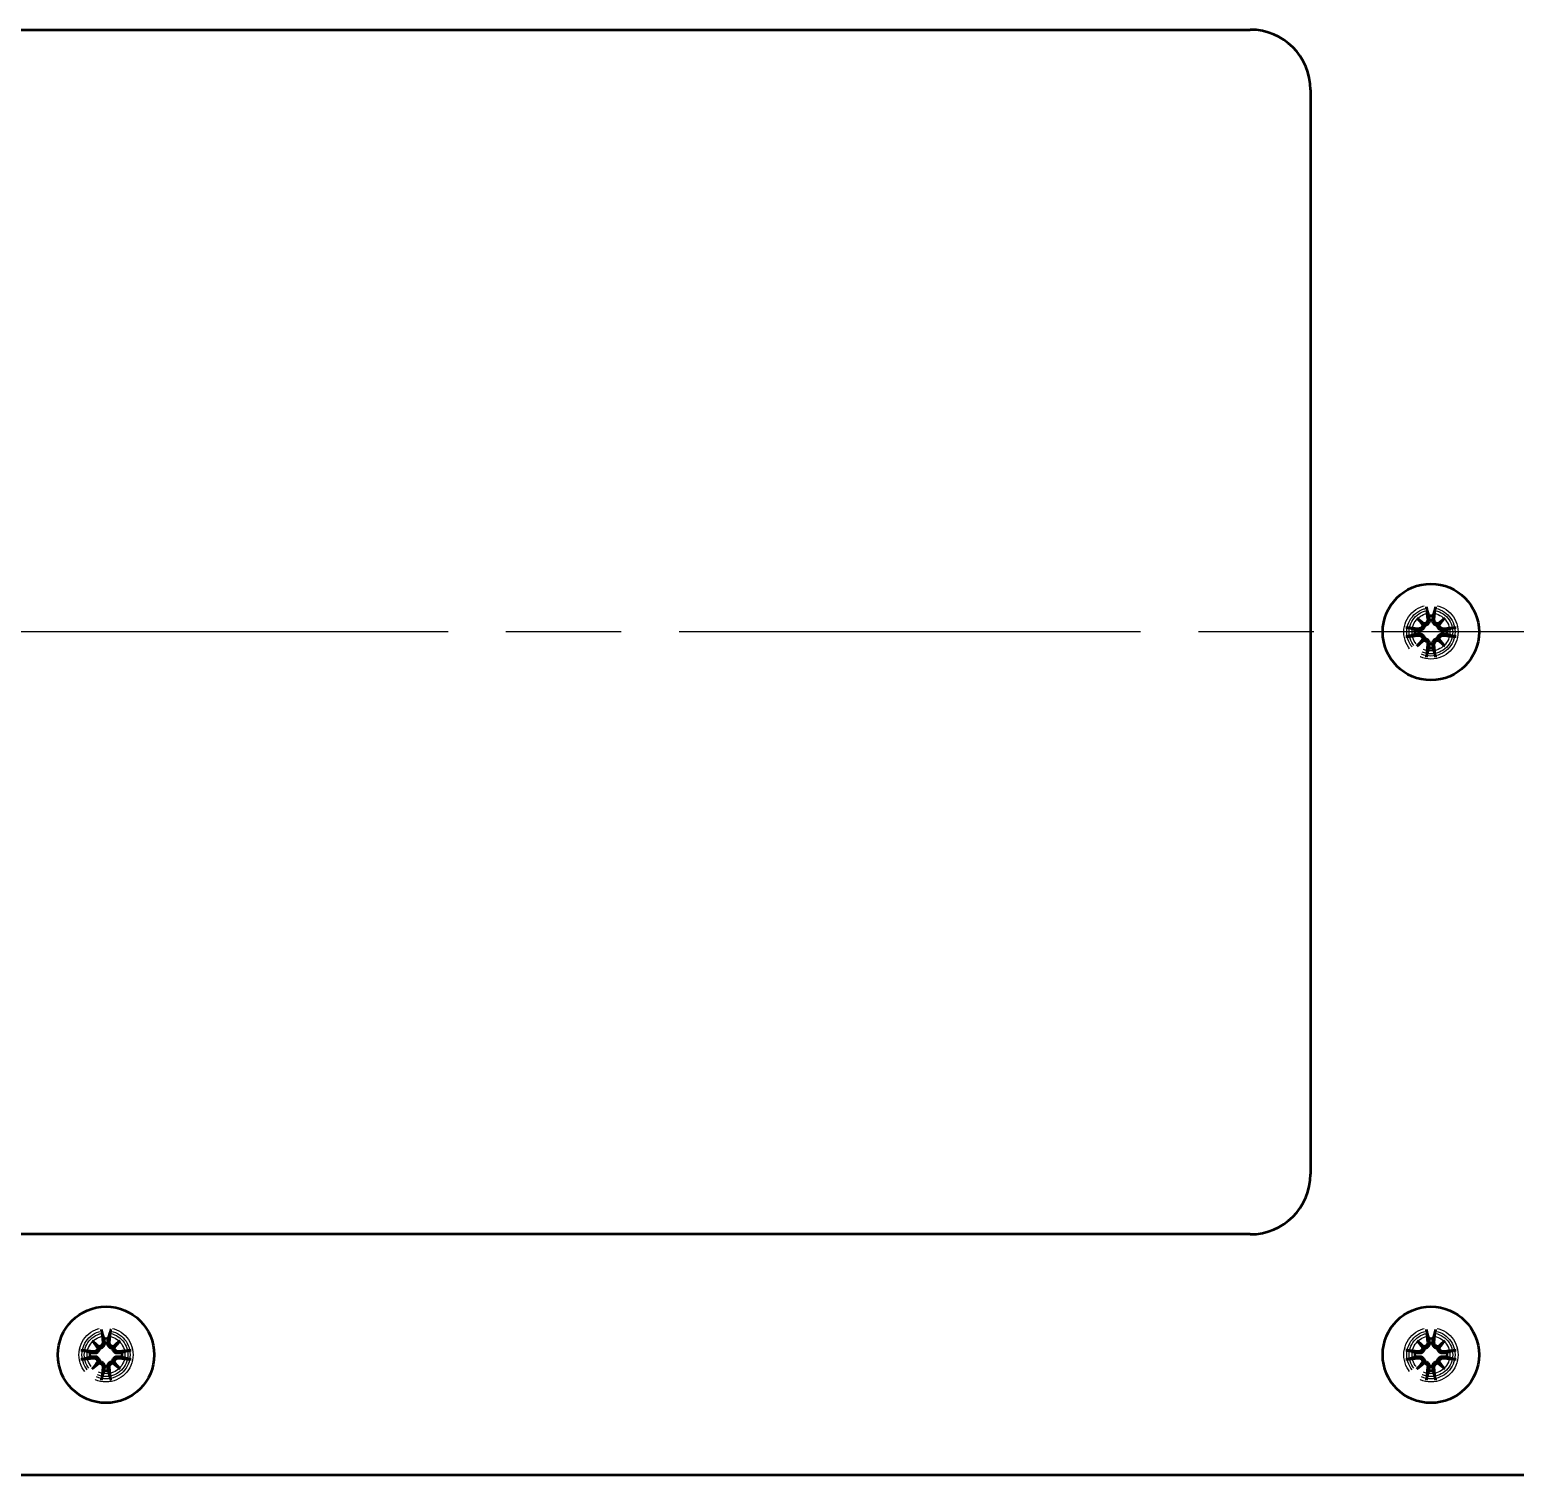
# Model space of a CAD drawing. Header units: millimetres. Extents: x 0 to 4200, y 0 to 2970.
# Drawn here: x 1479.9 to 1603.3, y 2135.2 to 2255.2 of the extents above; entities that cross this region are included whole.
import ezdxf

# ---------------------------------------------------------------- set-up
doc = ezdxf.new("R2010")
doc.units = ezdxf.units.MM
doc.header["$LTSCALE"] = 10
doc.linetypes.add('CHAIN', pattern=[0.7087, 0.4724, -0.0591, 0.1181, -0.0591])
doc.linetypes.add('DASHED', pattern=[0.2067, 0.1654, -0.0413])
doc.layers.add('Centerline (ANSI)', color=7, linetype='Continuous', lineweight=25)
doc.layers.add('Co ban', color=7, linetype='Continuous', lineweight=50)
doc.layers.add('Manh', color=7, linetype='DASHED', lineweight=25, true_color=0x008000)

msp = doc.modelspace()

# ---------------------------------------------------------------- linework, layer by layer
at = {"layer": 'Centerline (ANSI)', "linetype": 'CHAIN', "ltscale": 8.113447}
msp.add_line((2549.67, 2205.2), (583.52, 2205.2), dxfattribs=at)
at = {"layer": 'Co ban'}
for p, q in [((1391.27, 2255.2), (1581.27, 2255.2)), ((1586.27, 2250.2), (1586.27, 2160.2)), ((1595.11, 2206.36), (1595.6, 2205.87)), ((1595.6, 2205.87), (1595.74, 2205.73)), ((1596.95, 2205.87), (1596.81, 2205.73)), ((1597.43, 2206.36), (1596.95, 2205.87)), ((1595.11, 2204.04), (1595.6, 2204.52)), ((1595.6, 2204.52), (1595.74, 2204.66)), ((1596.95, 2204.52), (1596.81, 2204.66)), ((1597.43, 2204.04), (1596.95, 2204.52)), ((1581.27, 2155.2), (1391.27, 2155.2)), ((1485.11, 2146.36), (1485.6, 2145.87)), ((1487.43, 2146.36), (1486.95, 2145.87)), ((1595.11, 2146.36), (1595.6, 2145.87)), ((1597.43, 2146.36), (1596.95, 2145.87)), ((1485.6, 2145.87), (1485.74, 2145.73)), ((1486.95, 2145.87), (1486.81, 2145.73)), ((1595.6, 2145.87), (1595.74, 2145.73)), ((1596.95, 2145.87), (1596.81, 2145.73)), ((1485.11, 2144.04), (1485.6, 2144.52)), ((1485.6, 2144.52), (1485.74, 2144.66)), ((1486.95, 2144.52), (1486.81, 2144.66)), ((1487.43, 2144.04), (1486.95, 2144.52)), ((1595.11, 2144.04), (1595.6, 2144.52)), ((1595.6, 2144.52), (1595.74, 2144.66)), ((1596.95, 2144.52), (1596.81, 2144.66)), ((1597.43, 2144.04), (1596.95, 2144.52)), ((1821.27, 2135.2), (711.27, 2135.2))]:
    msp.add_line(p, q, dxfattribs=at)
for centre in [(1596.27, 2205.2), (1486.27, 2145.2), (1596.27, 2145.2)]:
    msp.add_circle(centre, 4, dxfattribs=at)
for centre, radius, start, end in [((1581.27, 2250.2), 5, 0, 90), ((1596.27, 2205.2), 1.34, 172.3918, 187.6082), ((1596.27, 2205.2), 1.34, 82.3918, 97.6082), ((1596.27, 2205.2), 1.34, 352.3918, 7.6082), ((1596.27, 2205.2), 1.34, 262.3918, 277.6082), ((1581.27, 2160.2), 5, 270, 0), ((1486.27, 2145.2), 1.34, 82.3918, 97.6082), ((1596.27, 2145.2), 1.34, 82.3918, 97.6082), ((1486.27, 2145.2), 1.34, 172.3918, 187.6082), ((1486.27, 2145.2), 1.34, 352.3918, 7.6082), ((1596.27, 2145.2), 1.34, 172.3918, 187.6082), ((1596.27, 2145.2), 1.34, 352.3918, 7.6082), ((1486.27, 2145.2), 1.34, 262.3918, 277.6082), ((1596.27, 2145.2), 1.34, 262.3918, 277.6082)]:
    msp.add_arc(centre, radius, start, end, dxfattribs=at)
for centre, major_axis, ratio, start_param, end_param in [((1596.68, 2205.25), (0.78, -6.44), 0.087156, 4.378084, 4.547777), ((1595.87, 2205.25), (0.78, 6.44), 0.087156, 4.877001, 5.046694), ((1596.23, 2204.79), (-6.44, 0.78), 0.087156, 4.877001, 5.046694), ((1597, 2205.82), (-4.2, 4.86), 0.173648, 1.313224, 1.430376), ((1595.65, 2204.47), (4.86, -4.2), 0.173648, 1.711217, 1.828368), ((1595.37, 2205.86), (-0.188, -0.163), 0.868224, 2.023807, 2.409971), ((1595.61, 2206.1), (-0.163, -0.188), 0.868224, 0.731621, 1.117785), ((1596.9, 2204.47), (4.86, 4.2), 0.173648, 1.313224, 1.430376), ((1596.94, 2206.1), (-0.163, 0.188), 0.868224, 2.023807, 2.409971), ((1597.18, 2205.86), (-0.188, 0.163), 0.868224, 0.731621, 1.117785), ((1595.55, 2205.82), (-4.2, -4.86), 0.173648, 1.711217, 1.828368), ((1596.32, 2204.79), (-6.44, -0.78), 0.087156, 4.378084, 4.547777), ((1596.23, 2205.6), (6.44, 0.78), 0.087156, 4.378084, 4.547777), ((1597, 2204.57), (4.2, 4.86), 0.173648, 1.711217, 1.828368), ((1595.65, 2205.92), (-4.86, -4.2), 0.173648, 1.313224, 1.430376), ((1595.37, 2204.54), (0.188, -0.163), 0.868224, 0.731621, 1.117785), ((1595.61, 2204.29), (0.163, -0.188), 0.868224, 2.023807, 2.409971), ((1596.68, 2205.15), (-0.78, -6.44), 0.087156, 4.877001, 5.046694), ((1595.87, 2205.15), (-0.78, 6.44), 0.087156, 4.378084, 4.547777), ((1596.94, 2204.29), (0.163, 0.188), 0.868224, 0.731621, 1.117785), ((1596.9, 2205.92), (-4.86, 4.2), 0.173648, 1.711217, 1.828368), ((1597.18, 2204.54), (0.188, 0.163), 0.868224, 2.023807, 2.409971), ((1595.55, 2204.57), (4.2, -4.86), 0.173648, 1.313224, 1.430376), ((1596.32, 2205.6), (6.44, -0.78), 0.087156, 4.877001, 5.046694), ((1487, 2145.82), (-4.2, 4.86), 0.173648, 1.313224, 1.430376), ((1485.65, 2144.47), (4.86, -4.2), 0.173648, 1.711217, 1.828368), ((1486.68, 2145.25), (0.78, -6.44), 0.087156, 4.378084, 4.547777), ((1485.87, 2145.25), (0.78, 6.44), 0.087156, 4.877001, 5.046694), ((1486.9, 2144.47), (4.86, 4.2), 0.173648, 1.313224, 1.430376), ((1485.55, 2145.82), (-4.2, -4.86), 0.173648, 1.711217, 1.828368), ((1597, 2145.82), (-4.2, 4.86), 0.173648, 1.313224, 1.430376), ((1595.65, 2144.47), (4.86, -4.2), 0.173648, 1.711217, 1.828368), ((1596.68, 2145.25), (0.78, -6.44), 0.087156, 4.378084, 4.547777), ((1595.87, 2145.25), (0.78, 6.44), 0.087156, 4.877001, 5.046694), ((1596.9, 2144.47), (4.86, 4.2), 0.173648, 1.313224, 1.430376), ((1595.55, 2145.82), (-4.2, -4.86), 0.173648, 1.711217, 1.828368), ((1486.23, 2144.79), (-6.44, 0.78), 0.087156, 4.877001, 5.046694), ((1486.23, 2145.6), (6.44, 0.78), 0.087156, 4.378084, 4.547777), ((1485.37, 2145.86), (-0.188, -0.163), 0.868224, 2.023807, 2.409971), ((1485.61, 2146.1), (-0.163, -0.188), 0.868224, 0.731621, 1.117785), ((1486.94, 2146.1), (-0.163, 0.188), 0.868224, 2.023807, 2.409971), ((1487.18, 2145.86), (-0.188, 0.163), 0.868224, 0.731621, 1.117785), ((1486.32, 2144.79), (-6.44, -0.78), 0.087156, 4.378084, 4.547777), ((1486.32, 2145.6), (6.44, -0.78), 0.087156, 4.877001, 5.046694), ((1596.23, 2144.79), (-6.44, 0.78), 0.087156, 4.877001, 5.046694), ((1596.23, 2145.6), (6.44, 0.78), 0.087156, 4.378084, 4.547777), ((1595.37, 2145.86), (-0.188, -0.163), 0.868224, 2.023807, 2.409971), ((1595.61, 2146.1), (-0.163, -0.188), 0.868224, 0.731621, 1.117785), ((1596.94, 2146.1), (-0.163, 0.188), 0.868224, 2.023807, 2.409971), ((1597.18, 2145.86), (-0.188, 0.163), 0.868224, 0.731621, 1.117785), ((1596.32, 2144.79), (-6.44, -0.78), 0.087156, 4.378084, 4.547777), ((1596.32, 2145.6), (6.44, -0.78), 0.087156, 4.877001, 5.046694), ((1487, 2144.57), (4.2, 4.86), 0.173648, 1.711217, 1.828368), ((1485.65, 2145.92), (-4.86, -4.2), 0.173648, 1.313224, 1.430376), ((1485.37, 2144.54), (0.188, -0.163), 0.868224, 0.731621, 1.117785), ((1485.61, 2144.29), (0.163, -0.188), 0.868224, 2.023807, 2.409971), ((1486.68, 2145.15), (-0.78, -6.44), 0.087156, 4.877001, 5.046694), ((1485.87, 2145.15), (-0.78, 6.44), 0.087156, 4.378084, 4.547777), ((1486.94, 2144.29), (0.163, 0.188), 0.868224, 0.731621, 1.117785), ((1486.9, 2145.92), (-4.86, 4.2), 0.173648, 1.711217, 1.828368), ((1487.18, 2144.54), (0.188, 0.163), 0.868224, 2.023807, 2.409971), ((1485.55, 2144.57), (4.2, -4.86), 0.173648, 1.313224, 1.430376), ((1597, 2144.57), (4.2, 4.86), 0.173648, 1.711217, 1.828368), ((1595.65, 2145.92), (-4.86, -4.2), 0.173648, 1.313224, 1.430376), ((1595.37, 2144.54), (0.188, -0.163), 0.868224, 0.731621, 1.117785), ((1595.61, 2144.29), (0.163, -0.188), 0.868224, 2.023807, 2.409971), ((1596.68, 2145.15), (-0.78, -6.44), 0.087156, 4.877001, 5.046694), ((1595.87, 2145.15), (-0.78, 6.44), 0.087156, 4.378084, 4.547777), ((1596.94, 2144.29), (0.163, 0.188), 0.868224, 0.731621, 1.117785), ((1596.9, 2145.92), (-4.86, 4.2), 0.173648, 1.711217, 1.828368), ((1597.18, 2144.54), (0.188, 0.163), 0.868224, 2.023807, 2.409971), ((1595.55, 2144.57), (4.2, -4.86), 0.173648, 1.313224, 1.430376)]:
    msp.add_ellipse(centre, major_axis=major_axis, ratio=ratio, start_param=start_param, end_param=end_param, dxfattribs=at)
for points, knots in [([(1595.92, 2207.09), (1595.92, 2207.1), (1595.92, 2207.11), (1595.91, 2207.14), (1595.91, 2207.16), (1595.9, 2207.2), (1595.9, 2207.22), (1595.9, 2207.26), (1595.89, 2207.28), (1595.89, 2207.29)], [0.05658644, 0.05658644, 0.05658644, 0.05658644, 0.06161587, 0.06161587, 0.06775669, 0.06775669, 0.07390904, 0.07390904, 0.07912293, 0.07912293, 0.07912293, 0.07912293]), ([(1596.66, 2207.29), (1596.65, 2207.28), (1596.65, 2207.26), (1596.65, 2207.22), (1596.64, 2207.2), (1596.64, 2207.16), (1596.63, 2207.14), (1596.63, 2207.11), (1596.63, 2207.1), (1596.62, 2207.09)], [0.01947687, 0.01947687, 0.01947687, 0.01947687, 0.02469076, 0.02469076, 0.03084311, 0.03084311, 0.03698394, 0.03698394, 0.04201336, 0.04201336, 0.04201336, 0.04201336]), ([(1594.18, 2205.58), (1594.19, 2205.58), (1594.21, 2205.58), (1594.25, 2205.57), (1594.27, 2205.57), (1594.31, 2205.56), (1594.33, 2205.56), (1594.36, 2205.55), (1594.37, 2205.55), (1594.38, 2205.55)], [0.01947687, 0.01947687, 0.01947687, 0.01947687, 0.02469076, 0.02469076, 0.03084311, 0.03084311, 0.03698394, 0.03698394, 0.04201336, 0.04201336, 0.04201336, 0.04201336]), ([(1595.74, 2205.73), (1595.74, 2205.71), (1595.73, 2205.68), (1595.72, 2205.62), (1595.7, 2205.58), (1595.66, 2205.51), (1595.63, 2205.47), (1595.57, 2205.41), (1595.53, 2205.39), (1595.46, 2205.35), (1595.42, 2205.34), (1595.33, 2205.32), (1595.28, 2205.32), (1595.24, 2205.33), (1595.23, 2205.33), (1595.23, 2205.33), (1595.22, 2205.33)], [-0.07279593, -0.07279593, -0.07279593, -0.07279593, -0.06545108, -0.06545108, -0.05320296, -0.05320296, -0.04095485, -0.04095485, -0.02870674, -0.02870674, -0.01435337, -0.01435337, 0, 0, 0, 0.00217911, 0.00217911, 0.00217911, 0.00217911]), ([(1595.58, 2205.78), (1595.58, 2205.78), (1595.58, 2205.78), (1595.58, 2205.74), (1595.57, 2205.7), (1595.54, 2205.62), (1595.51, 2205.59), (1595.46, 2205.54), (1595.43, 2205.51), (1595.35, 2205.48), (1595.31, 2205.47), (1595.26, 2205.47), (1595.25, 2205.47), (1595.24, 2205.47)], [0.02262944, 0.02262944, 0.02262944, 0.02262944, 0.02319765, 0.02319765, 0.0345489, 0.0345489, 0.04590016, 0.04590016, 0.05733835, 0.05733835, 0.06877655, 0.06877655, 0.07249221, 0.07249221, 0.07249221, 0.07249221]), ([(1596, 2206.23), (1596, 2206.2), (1596, 2206.16), (1595.97, 2206.08), (1595.95, 2206.04), (1595.91, 2205.98), (1595.88, 2205.95), (1595.81, 2205.91), (1595.77, 2205.9), (1595.72, 2205.9), (1595.7, 2205.89), (1595.69, 2205.89)], [0, 0, 0, 0, 0.01151442, 0.01151442, 0.02302884, 0.02302884, 0.0344178, 0.0344178, 0.04580676, 0.04580676, 0.0498478, 0.0498478, 0.0498478, 0.0498478]), ([(1596.14, 2206.25), (1596.14, 2206.25), (1596.14, 2206.24), (1596.15, 2206.19), (1596.15, 2206.14), (1596.13, 2206.05), (1596.12, 2206.01), (1596.08, 2205.94), (1596.06, 2205.9), (1596, 2205.84), (1595.96, 2205.81), (1595.89, 2205.77), (1595.85, 2205.75), (1595.79, 2205.74), (1595.76, 2205.73), (1595.74, 2205.73)], [0.18013192, 0.18013192, 0.18013192, 0.18013192, 0.18231103, 0.18231103, 0.1966644, 0.1966644, 0.21101777, 0.21101777, 0.22326588, 0.22326588, 0.23551399, 0.23551399, 0.24776211, 0.24776211, 0.25510696, 0.25510696, 0.25510696, 0.25510696]), ([(1596.81, 2205.73), (1596.79, 2205.73), (1596.76, 2205.74), (1596.69, 2205.75), (1596.65, 2205.77), (1596.58, 2205.81), (1596.55, 2205.84), (1596.49, 2205.9), (1596.47, 2205.94), (1596.43, 2206.01), (1596.41, 2206.05), (1596.4, 2206.14), (1596.4, 2206.19), (1596.4, 2206.23), (1596.4, 2206.24), (1596.4, 2206.25), (1596.41, 2206.25)], [-0.07279593, -0.07279593, -0.07279593, -0.07279593, -0.06545108, -0.06545108, -0.05320296, -0.05320296, -0.04095485, -0.04095485, -0.02870674, -0.02870674, -0.01435337, -0.01435337, 0, 0, 0, 0.00217911, 0.00217911, 0.00217911, 0.00217911]), ([(1596.86, 2205.89), (1596.86, 2205.89), (1596.86, 2205.89), (1596.82, 2205.9), (1596.78, 2205.9), (1596.7, 2205.93), (1596.67, 2205.96), (1596.61, 2206.01), (1596.59, 2206.04), (1596.56, 2206.12), (1596.55, 2206.16), (1596.55, 2206.21), (1596.55, 2206.22), (1596.55, 2206.23)], [0.02262869, 0.02262869, 0.02262869, 0.02262869, 0.02311382, 0.02311382, 0.03450698, 0.03450698, 0.04590014, 0.04590014, 0.05733833, 0.05733833, 0.06877652, 0.06877652, 0.07249219, 0.07249219, 0.07249219, 0.07249219]), ([(1597.33, 2205.33), (1597.32, 2205.33), (1597.32, 2205.33), (1597.27, 2205.32), (1597.22, 2205.32), (1597.13, 2205.34), (1597.09, 2205.35), (1597.01, 2205.39), (1596.98, 2205.41), (1596.92, 2205.47), (1596.89, 2205.51), (1596.85, 2205.58), (1596.83, 2205.62), (1596.82, 2205.68), (1596.81, 2205.71), (1596.81, 2205.73)], [0.18013192, 0.18013192, 0.18013192, 0.18013192, 0.18231103, 0.18231103, 0.1966644, 0.1966644, 0.21101777, 0.21101777, 0.22326588, 0.22326588, 0.23551399, 0.23551399, 0.24776211, 0.24776211, 0.25510696, 0.25510696, 0.25510696, 0.25510696]), ([(1597.31, 2205.47), (1597.27, 2205.47), (1597.23, 2205.47), (1597.15, 2205.5), (1597.12, 2205.52), (1597.06, 2205.56), (1597.03, 2205.59), (1596.99, 2205.66), (1596.98, 2205.7), (1596.97, 2205.75), (1596.97, 2205.77), (1596.97, 2205.78)], [0, 0, 0, 0, 0.01151442, 0.01151442, 0.02302884, 0.02302884, 0.0344178, 0.0344178, 0.04580676, 0.04580676, 0.0498478, 0.0498478, 0.0498478, 0.0498478]), ([(1598.17, 2205.55), (1598.18, 2205.55), (1598.19, 2205.55), (1598.22, 2205.56), (1598.24, 2205.56), (1598.27, 2205.57), (1598.3, 2205.57), (1598.33, 2205.58), (1598.35, 2205.58), (1598.37, 2205.58)], [0.05658644, 0.05658644, 0.05658644, 0.05658644, 0.06161587, 0.06161587, 0.06775669, 0.06775669, 0.07390904, 0.07390904, 0.07912293, 0.07912293, 0.07912293, 0.07912293]), ([(1594.38, 2204.85), (1594.37, 2204.84), (1594.36, 2204.84), (1594.33, 2204.84), (1594.31, 2204.83), (1594.27, 2204.83), (1594.25, 2204.82), (1594.21, 2204.82), (1594.19, 2204.82), (1594.18, 2204.82)], [0.05658644, 0.05658644, 0.05658644, 0.05658644, 0.06161587, 0.06161587, 0.06775669, 0.06775669, 0.07390904, 0.07390904, 0.07912293, 0.07912293, 0.07912293, 0.07912293]), ([(1595.22, 2205.07), (1595.23, 2205.07), (1595.23, 2205.07), (1595.28, 2205.07), (1595.33, 2205.07), (1595.42, 2205.06), (1595.46, 2205.04), (1595.53, 2205), (1595.57, 2204.98), (1595.63, 2204.92), (1595.66, 2204.89), (1595.7, 2204.82), (1595.72, 2204.78), (1595.73, 2204.71), (1595.74, 2204.68), (1595.74, 2204.66)], [0.18013192, 0.18013192, 0.18013192, 0.18013192, 0.18231103, 0.18231103, 0.1966644, 0.1966644, 0.21101777, 0.21101777, 0.22326588, 0.22326588, 0.23551399, 0.23551399, 0.24776211, 0.24776211, 0.25510696, 0.25510696, 0.25510696, 0.25510696]), ([(1595.24, 2204.92), (1595.27, 2204.92), (1595.32, 2204.92), (1595.39, 2204.9), (1595.43, 2204.88), (1595.49, 2204.83), (1595.52, 2204.8), (1595.56, 2204.73), (1595.57, 2204.69), (1595.58, 2204.64), (1595.58, 2204.63), (1595.58, 2204.61)], [0, 0, 0, 0, 0.01151442, 0.01151442, 0.02302884, 0.02302884, 0.0344178, 0.0344178, 0.04580676, 0.04580676, 0.0498478, 0.0498478, 0.0498478, 0.0498478]), ([(1595.69, 2204.5), (1595.69, 2204.5), (1595.69, 2204.5), (1595.73, 2204.5), (1595.77, 2204.49), (1595.85, 2204.46), (1595.88, 2204.44), (1595.93, 2204.38), (1595.96, 2204.35), (1595.99, 2204.27), (1596, 2204.23), (1596, 2204.18), (1596, 2204.17), (1596, 2204.16)], [0.02262944, 0.02262944, 0.02262944, 0.02262944, 0.02319765, 0.02319765, 0.0345489, 0.0345489, 0.04590016, 0.04590016, 0.05733835, 0.05733835, 0.06877655, 0.06877655, 0.07249221, 0.07249221, 0.07249221, 0.07249221]), ([(1595.74, 2204.66), (1595.76, 2204.66), (1595.79, 2204.66), (1595.85, 2204.64), (1595.89, 2204.62), (1595.96, 2204.58), (1596, 2204.55), (1596.06, 2204.49), (1596.08, 2204.46), (1596.12, 2204.39), (1596.13, 2204.34), (1596.15, 2204.25), (1596.15, 2204.2), (1596.15, 2204.16), (1596.14, 2204.15), (1596.14, 2204.15), (1596.14, 2204.14)], [-0.07279593, -0.07279593, -0.07279593, -0.07279593, -0.06545108, -0.06545108, -0.05320296, -0.05320296, -0.04095485, -0.04095485, -0.02870674, -0.02870674, -0.01435337, -0.01435337, 0, 0, 0, 0.00217911, 0.00217911, 0.00217911, 0.00217911]), ([(1596.41, 2204.14), (1596.4, 2204.15), (1596.4, 2204.15), (1596.4, 2204.2), (1596.4, 2204.25), (1596.41, 2204.34), (1596.43, 2204.39), (1596.47, 2204.46), (1596.49, 2204.49), (1596.55, 2204.55), (1596.58, 2204.58), (1596.65, 2204.62), (1596.69, 2204.64), (1596.76, 2204.66), (1596.79, 2204.66), (1596.81, 2204.66)], [0.18013192, 0.18013192, 0.18013192, 0.18013192, 0.18231103, 0.18231103, 0.1966644, 0.1966644, 0.21101777, 0.21101777, 0.22326588, 0.22326588, 0.23551399, 0.23551399, 0.24776211, 0.24776211, 0.25510696, 0.25510696, 0.25510696, 0.25510696]), ([(1596.55, 2204.16), (1596.55, 2204.2), (1596.55, 2204.24), (1596.57, 2204.32), (1596.59, 2204.35), (1596.64, 2204.41), (1596.67, 2204.44), (1596.74, 2204.48), (1596.78, 2204.49), (1596.83, 2204.5), (1596.85, 2204.5), (1596.86, 2204.5)], [0, 0, 0, 0, 0.01154742, 0.01154742, 0.02309483, 0.02309483, 0.0344508, 0.0344508, 0.04580677, 0.04580677, 0.04984781, 0.04984781, 0.04984781, 0.04984781]), ([(1596.81, 2204.66), (1596.81, 2204.68), (1596.82, 2204.71), (1596.83, 2204.78), (1596.85, 2204.82), (1596.89, 2204.89), (1596.92, 2204.92), (1596.98, 2204.98), (1597.01, 2205), (1597.09, 2205.04), (1597.13, 2205.06), (1597.22, 2205.07), (1597.27, 2205.07), (1597.31, 2205.07), (1597.32, 2205.07), (1597.32, 2205.07), (1597.33, 2205.07)], [-0.07279593, -0.07279593, -0.07279593, -0.07279593, -0.06545108, -0.06545108, -0.05320296, -0.05320296, -0.04095485, -0.04095485, -0.02870674, -0.02870674, -0.01435337, -0.01435337, 0, 0, 0, 0.00217911, 0.00217911, 0.00217911, 0.00217911]), ([(1596.97, 2204.61), (1596.97, 2204.61), (1596.97, 2204.62), (1596.97, 2204.65), (1596.98, 2204.7), (1597.01, 2204.77), (1597.03, 2204.8), (1597.09, 2204.86), (1597.12, 2204.88), (1597.2, 2204.91), (1597.24, 2204.92), (1597.29, 2204.92), (1597.3, 2204.92), (1597.31, 2204.92)], [0.02262944, 0.02262944, 0.02262944, 0.02262944, 0.02319765, 0.02319765, 0.0345489, 0.0345489, 0.04590016, 0.04590016, 0.05733835, 0.05733835, 0.06877655, 0.06877655, 0.07249221, 0.07249221, 0.07249221, 0.07249221]), ([(1598.37, 2204.82), (1598.35, 2204.82), (1598.33, 2204.82), (1598.3, 2204.82), (1598.27, 2204.83), (1598.24, 2204.83), (1598.22, 2204.84), (1598.19, 2204.84), (1598.18, 2204.84), (1598.17, 2204.85)], [0.01947687, 0.01947687, 0.01947687, 0.01947687, 0.02469076, 0.02469076, 0.03084311, 0.03084311, 0.03698394, 0.03698394, 0.04201336, 0.04201336, 0.04201336, 0.04201336]), ([(1595.89, 2203.1), (1595.89, 2203.12), (1595.9, 2203.14), (1595.9, 2203.17), (1595.9, 2203.2), (1595.91, 2203.24), (1595.91, 2203.26), (1595.92, 2203.28), (1595.92, 2203.29), (1595.92, 2203.3)], [0.01947687, 0.01947687, 0.01947687, 0.01947687, 0.02469076, 0.02469076, 0.03084311, 0.03084311, 0.03698394, 0.03698394, 0.04201336, 0.04201336, 0.04201336, 0.04201336]), ([(1596.62, 2203.3), (1596.63, 2203.29), (1596.63, 2203.28), (1596.63, 2203.26), (1596.64, 2203.24), (1596.64, 2203.2), (1596.65, 2203.17), (1596.65, 2203.14), (1596.65, 2203.12), (1596.66, 2203.1)], [0.05658644, 0.05658644, 0.05658644, 0.05658644, 0.06161587, 0.06161587, 0.06775669, 0.06775669, 0.07390904, 0.07390904, 0.07912293, 0.07912293, 0.07912293, 0.07912293]), ([(1486, 2146.23), (1486, 2146.2), (1486, 2146.16), (1485.97, 2146.08), (1485.95, 2146.04), (1485.91, 2145.98), (1485.88, 2145.95), (1485.81, 2145.91), (1485.77, 2145.9), (1485.72, 2145.9), (1485.7, 2145.89), (1485.69, 2145.89)], [0, 0, 0, 0, 0.01151442, 0.01151442, 0.02302884, 0.02302884, 0.0344178, 0.0344178, 0.04580676, 0.04580676, 0.0498478, 0.0498478, 0.0498478, 0.0498478]), ([(1486.14, 2146.25), (1486.14, 2146.25), (1486.14, 2146.24), (1486.15, 2146.19), (1486.15, 2146.14), (1486.13, 2146.05), (1486.12, 2146.01), (1486.08, 2145.94), (1486.06, 2145.9), (1486, 2145.84), (1485.96, 2145.81), (1485.89, 2145.77), (1485.85, 2145.75), (1485.79, 2145.74), (1485.76, 2145.73), (1485.74, 2145.73)], [0.18013192, 0.18013192, 0.18013192, 0.18013192, 0.18231103, 0.18231103, 0.1966644, 0.1966644, 0.21101777, 0.21101777, 0.22326588, 0.22326588, 0.23551399, 0.23551399, 0.24776211, 0.24776211, 0.25510696, 0.25510696, 0.25510696, 0.25510696]), ([(1485.92, 2147.09), (1485.92, 2147.1), (1485.92, 2147.11), (1485.91, 2147.14), (1485.91, 2147.16), (1485.9, 2147.2), (1485.9, 2147.22), (1485.9, 2147.26), (1485.89, 2147.28), (1485.89, 2147.29)], [0.05658644, 0.05658644, 0.05658644, 0.05658644, 0.06161587, 0.06161587, 0.06775669, 0.06775669, 0.07390904, 0.07390904, 0.07912293, 0.07912293, 0.07912293, 0.07912293]), ([(1486.81, 2145.73), (1486.79, 2145.73), (1486.76, 2145.74), (1486.69, 2145.75), (1486.65, 2145.77), (1486.58, 2145.81), (1486.55, 2145.84), (1486.49, 2145.9), (1486.47, 2145.94), (1486.43, 2146.01), (1486.41, 2146.05), (1486.4, 2146.14), (1486.4, 2146.19), (1486.4, 2146.23), (1486.4, 2146.24), (1486.4, 2146.25), (1486.41, 2146.25)], [-0.07279593, -0.07279593, -0.07279593, -0.07279593, -0.06545108, -0.06545108, -0.05320296, -0.05320296, -0.04095485, -0.04095485, -0.02870674, -0.02870674, -0.01435337, -0.01435337, 0, 0, 0, 0.00217911, 0.00217911, 0.00217911, 0.00217911]), ([(1486.86, 2145.89), (1486.86, 2145.89), (1486.86, 2145.89), (1486.82, 2145.9), (1486.78, 2145.9), (1486.7, 2145.93), (1486.67, 2145.96), (1486.61, 2146.01), (1486.59, 2146.04), (1486.56, 2146.12), (1486.55, 2146.16), (1486.55, 2146.21), (1486.55, 2146.22), (1486.55, 2146.23)], [0.02262869, 0.02262869, 0.02262869, 0.02262869, 0.02311382, 0.02311382, 0.03450698, 0.03450698, 0.04590014, 0.04590014, 0.05733833, 0.05733833, 0.06877652, 0.06877652, 0.07249219, 0.07249219, 0.07249219, 0.07249219]), ([(1486.66, 2147.29), (1486.65, 2147.28), (1486.65, 2147.26), (1486.65, 2147.22), (1486.64, 2147.2), (1486.64, 2147.16), (1486.63, 2147.14), (1486.63, 2147.11), (1486.63, 2147.1), (1486.62, 2147.09)], [0.01947687, 0.01947687, 0.01947687, 0.01947687, 0.02469076, 0.02469076, 0.03084311, 0.03084311, 0.03698394, 0.03698394, 0.04201336, 0.04201336, 0.04201336, 0.04201336]), ([(1596, 2146.23), (1596, 2146.2), (1596, 2146.16), (1595.97, 2146.08), (1595.95, 2146.04), (1595.91, 2145.98), (1595.88, 2145.95), (1595.81, 2145.91), (1595.77, 2145.9), (1595.72, 2145.9), (1595.7, 2145.89), (1595.69, 2145.89)], [0, 0, 0, 0, 0.01151442, 0.01151442, 0.02302884, 0.02302884, 0.0344178, 0.0344178, 0.04580676, 0.04580676, 0.0498478, 0.0498478, 0.0498478, 0.0498478]), ([(1596.14, 2146.25), (1596.14, 2146.25), (1596.14, 2146.24), (1596.15, 2146.19), (1596.15, 2146.14), (1596.13, 2146.05), (1596.12, 2146.01), (1596.08, 2145.94), (1596.06, 2145.9), (1596, 2145.84), (1595.96, 2145.81), (1595.89, 2145.77), (1595.85, 2145.75), (1595.79, 2145.74), (1595.76, 2145.73), (1595.74, 2145.73)], [0.18013192, 0.18013192, 0.18013192, 0.18013192, 0.18231103, 0.18231103, 0.1966644, 0.1966644, 0.21101777, 0.21101777, 0.22326588, 0.22326588, 0.23551399, 0.23551399, 0.24776211, 0.24776211, 0.25510696, 0.25510696, 0.25510696, 0.25510696]), ([(1595.92, 2147.09), (1595.92, 2147.1), (1595.92, 2147.11), (1595.91, 2147.14), (1595.91, 2147.16), (1595.9, 2147.2), (1595.9, 2147.22), (1595.9, 2147.26), (1595.89, 2147.28), (1595.89, 2147.29)], [0.05658644, 0.05658644, 0.05658644, 0.05658644, 0.06161587, 0.06161587, 0.06775669, 0.06775669, 0.07390904, 0.07390904, 0.07912293, 0.07912293, 0.07912293, 0.07912293]), ([(1596.81, 2145.73), (1596.79, 2145.73), (1596.76, 2145.74), (1596.69, 2145.75), (1596.65, 2145.77), (1596.58, 2145.81), (1596.55, 2145.84), (1596.49, 2145.9), (1596.47, 2145.94), (1596.43, 2146.01), (1596.41, 2146.05), (1596.4, 2146.14), (1596.4, 2146.19), (1596.4, 2146.23), (1596.4, 2146.24), (1596.4, 2146.25), (1596.41, 2146.25)], [-0.07279593, -0.07279593, -0.07279593, -0.07279593, -0.06545108, -0.06545108, -0.05320296, -0.05320296, -0.04095485, -0.04095485, -0.02870674, -0.02870674, -0.01435337, -0.01435337, 0, 0, 0, 0.00217911, 0.00217911, 0.00217911, 0.00217911]), ([(1596.86, 2145.89), (1596.86, 2145.89), (1596.86, 2145.89), (1596.82, 2145.9), (1596.78, 2145.9), (1596.7, 2145.93), (1596.67, 2145.96), (1596.61, 2146.01), (1596.59, 2146.04), (1596.56, 2146.12), (1596.55, 2146.16), (1596.55, 2146.21), (1596.55, 2146.22), (1596.55, 2146.23)], [0.02262869, 0.02262869, 0.02262869, 0.02262869, 0.02311382, 0.02311382, 0.03450698, 0.03450698, 0.04590014, 0.04590014, 0.05733833, 0.05733833, 0.06877652, 0.06877652, 0.07249219, 0.07249219, 0.07249219, 0.07249219]), ([(1596.66, 2147.29), (1596.65, 2147.28), (1596.65, 2147.26), (1596.65, 2147.22), (1596.64, 2147.2), (1596.64, 2147.16), (1596.63, 2147.14), (1596.63, 2147.11), (1596.63, 2147.1), (1596.62, 2147.09)], [0.01947687, 0.01947687, 0.01947687, 0.01947687, 0.02469076, 0.02469076, 0.03084311, 0.03084311, 0.03698394, 0.03698394, 0.04201336, 0.04201336, 0.04201336, 0.04201336]), ([(1484.18, 2145.58), (1484.19, 2145.58), (1484.21, 2145.58), (1484.25, 2145.57), (1484.27, 2145.57), (1484.31, 2145.56), (1484.33, 2145.56), (1484.36, 2145.55), (1484.37, 2145.55), (1484.38, 2145.55)], [0.01947687, 0.01947687, 0.01947687, 0.01947687, 0.02469076, 0.02469076, 0.03084311, 0.03084311, 0.03698394, 0.03698394, 0.04201336, 0.04201336, 0.04201336, 0.04201336]), ([(1485.74, 2145.73), (1485.74, 2145.71), (1485.73, 2145.68), (1485.72, 2145.62), (1485.7, 2145.58), (1485.66, 2145.51), (1485.63, 2145.47), (1485.57, 2145.41), (1485.53, 2145.39), (1485.46, 2145.35), (1485.42, 2145.34), (1485.33, 2145.32), (1485.28, 2145.32), (1485.24, 2145.33), (1485.23, 2145.33), (1485.23, 2145.33), (1485.22, 2145.33)], [-0.07279593, -0.07279593, -0.07279593, -0.07279593, -0.06545108, -0.06545108, -0.05320296, -0.05320296, -0.04095485, -0.04095485, -0.02870674, -0.02870674, -0.01435337, -0.01435337, 0, 0, 0, 0.00217911, 0.00217911, 0.00217911, 0.00217911]), ([(1485.22, 2145.07), (1485.23, 2145.07), (1485.23, 2145.07), (1485.28, 2145.07), (1485.33, 2145.07), (1485.42, 2145.06), (1485.46, 2145.04), (1485.53, 2145), (1485.57, 2144.98), (1485.63, 2144.92), (1485.66, 2144.89), (1485.7, 2144.82), (1485.72, 2144.78), (1485.73, 2144.71), (1485.74, 2144.68), (1485.74, 2144.66)], [0.18013192, 0.18013192, 0.18013192, 0.18013192, 0.18231103, 0.18231103, 0.1966644, 0.1966644, 0.21101777, 0.21101777, 0.22326588, 0.22326588, 0.23551399, 0.23551399, 0.24776211, 0.24776211, 0.25510696, 0.25510696, 0.25510696, 0.25510696]), ([(1485.58, 2145.78), (1485.58, 2145.78), (1485.58, 2145.78), (1485.58, 2145.74), (1485.57, 2145.7), (1485.54, 2145.62), (1485.51, 2145.59), (1485.46, 2145.54), (1485.43, 2145.51), (1485.35, 2145.48), (1485.31, 2145.47), (1485.26, 2145.47), (1485.25, 2145.47), (1485.24, 2145.47)], [0.02262944, 0.02262944, 0.02262944, 0.02262944, 0.02319765, 0.02319765, 0.0345489, 0.0345489, 0.04590016, 0.04590016, 0.05733835, 0.05733835, 0.06877655, 0.06877655, 0.07249221, 0.07249221, 0.07249221, 0.07249221]), ([(1485.24, 2144.92), (1485.27, 2144.92), (1485.32, 2144.92), (1485.39, 2144.9), (1485.43, 2144.88), (1485.49, 2144.83), (1485.52, 2144.8), (1485.56, 2144.73), (1485.57, 2144.69), (1485.58, 2144.64), (1485.58, 2144.63), (1485.58, 2144.61)], [0, 0, 0, 0, 0.01151442, 0.01151442, 0.02302884, 0.02302884, 0.0344178, 0.0344178, 0.04580676, 0.04580676, 0.0498478, 0.0498478, 0.0498478, 0.0498478]), ([(1487.33, 2145.33), (1487.32, 2145.33), (1487.32, 2145.33), (1487.27, 2145.32), (1487.22, 2145.32), (1487.13, 2145.34), (1487.09, 2145.35), (1487.01, 2145.39), (1486.98, 2145.41), (1486.92, 2145.47), (1486.89, 2145.51), (1486.85, 2145.58), (1486.83, 2145.62), (1486.82, 2145.68), (1486.81, 2145.71), (1486.81, 2145.73)], [0.18013192, 0.18013192, 0.18013192, 0.18013192, 0.18231103, 0.18231103, 0.1966644, 0.1966644, 0.21101777, 0.21101777, 0.22326588, 0.22326588, 0.23551399, 0.23551399, 0.24776211, 0.24776211, 0.25510696, 0.25510696, 0.25510696, 0.25510696]), ([(1486.81, 2144.66), (1486.81, 2144.68), (1486.82, 2144.71), (1486.83, 2144.78), (1486.85, 2144.82), (1486.89, 2144.89), (1486.92, 2144.92), (1486.98, 2144.98), (1487.01, 2145), (1487.09, 2145.04), (1487.13, 2145.06), (1487.22, 2145.07), (1487.27, 2145.07), (1487.31, 2145.07), (1487.32, 2145.07), (1487.32, 2145.07), (1487.33, 2145.07)], [-0.07279593, -0.07279593, -0.07279593, -0.07279593, -0.06545108, -0.06545108, -0.05320296, -0.05320296, -0.04095485, -0.04095485, -0.02870674, -0.02870674, -0.01435337, -0.01435337, 0, 0, 0, 0.00217911, 0.00217911, 0.00217911, 0.00217911]), ([(1487.31, 2145.47), (1487.27, 2145.47), (1487.23, 2145.47), (1487.15, 2145.5), (1487.12, 2145.52), (1487.06, 2145.56), (1487.03, 2145.59), (1486.99, 2145.66), (1486.98, 2145.7), (1486.97, 2145.75), (1486.97, 2145.77), (1486.97, 2145.78)], [0, 0, 0, 0, 0.01151442, 0.01151442, 0.02302884, 0.02302884, 0.0344178, 0.0344178, 0.04580676, 0.04580676, 0.0498478, 0.0498478, 0.0498478, 0.0498478]), ([(1486.97, 2144.61), (1486.97, 2144.61), (1486.97, 2144.62), (1486.97, 2144.65), (1486.98, 2144.7), (1487.01, 2144.77), (1487.03, 2144.8), (1487.09, 2144.86), (1487.12, 2144.88), (1487.2, 2144.91), (1487.24, 2144.92), (1487.29, 2144.92), (1487.3, 2144.92), (1487.31, 2144.92)], [0.02262944, 0.02262944, 0.02262944, 0.02262944, 0.02319765, 0.02319765, 0.0345489, 0.0345489, 0.04590016, 0.04590016, 0.05733835, 0.05733835, 0.06877655, 0.06877655, 0.07249221, 0.07249221, 0.07249221, 0.07249221]), ([(1488.17, 2145.55), (1488.18, 2145.55), (1488.19, 2145.55), (1488.22, 2145.56), (1488.24, 2145.56), (1488.27, 2145.57), (1488.3, 2145.57), (1488.33, 2145.58), (1488.35, 2145.58), (1488.37, 2145.58)], [0.05658644, 0.05658644, 0.05658644, 0.05658644, 0.06161587, 0.06161587, 0.06775669, 0.06775669, 0.07390904, 0.07390904, 0.07912293, 0.07912293, 0.07912293, 0.07912293]), ([(1594.18, 2145.58), (1594.19, 2145.58), (1594.21, 2145.58), (1594.25, 2145.57), (1594.27, 2145.57), (1594.31, 2145.56), (1594.33, 2145.56), (1594.36, 2145.55), (1594.37, 2145.55), (1594.38, 2145.55)], [0.01947687, 0.01947687, 0.01947687, 0.01947687, 0.02469076, 0.02469076, 0.03084311, 0.03084311, 0.03698394, 0.03698394, 0.04201336, 0.04201336, 0.04201336, 0.04201336]), ([(1595.74, 2145.73), (1595.74, 2145.71), (1595.73, 2145.68), (1595.72, 2145.62), (1595.7, 2145.58), (1595.66, 2145.51), (1595.63, 2145.47), (1595.57, 2145.41), (1595.53, 2145.39), (1595.46, 2145.35), (1595.42, 2145.34), (1595.33, 2145.32), (1595.28, 2145.32), (1595.24, 2145.33), (1595.23, 2145.33), (1595.23, 2145.33), (1595.22, 2145.33)], [-0.07279593, -0.07279593, -0.07279593, -0.07279593, -0.06545108, -0.06545108, -0.05320296, -0.05320296, -0.04095485, -0.04095485, -0.02870674, -0.02870674, -0.01435337, -0.01435337, 0, 0, 0, 0.00217911, 0.00217911, 0.00217911, 0.00217911]), ([(1595.22, 2145.07), (1595.23, 2145.07), (1595.23, 2145.07), (1595.28, 2145.07), (1595.33, 2145.07), (1595.42, 2145.06), (1595.46, 2145.04), (1595.53, 2145), (1595.57, 2144.98), (1595.63, 2144.92), (1595.66, 2144.89), (1595.7, 2144.82), (1595.72, 2144.78), (1595.73, 2144.71), (1595.74, 2144.68), (1595.74, 2144.66)], [0.18013192, 0.18013192, 0.18013192, 0.18013192, 0.18231103, 0.18231103, 0.1966644, 0.1966644, 0.21101777, 0.21101777, 0.22326588, 0.22326588, 0.23551399, 0.23551399, 0.24776211, 0.24776211, 0.25510696, 0.25510696, 0.25510696, 0.25510696]), ([(1595.58, 2145.78), (1595.58, 2145.78), (1595.58, 2145.78), (1595.58, 2145.74), (1595.57, 2145.7), (1595.54, 2145.62), (1595.51, 2145.59), (1595.46, 2145.54), (1595.43, 2145.51), (1595.35, 2145.48), (1595.31, 2145.47), (1595.26, 2145.47), (1595.25, 2145.47), (1595.24, 2145.47)], [0.02262944, 0.02262944, 0.02262944, 0.02262944, 0.02319765, 0.02319765, 0.0345489, 0.0345489, 0.04590016, 0.04590016, 0.05733835, 0.05733835, 0.06877655, 0.06877655, 0.07249221, 0.07249221, 0.07249221, 0.07249221]), ([(1595.24, 2144.92), (1595.27, 2144.92), (1595.32, 2144.92), (1595.39, 2144.9), (1595.43, 2144.88), (1595.49, 2144.83), (1595.52, 2144.8), (1595.56, 2144.73), (1595.57, 2144.69), (1595.58, 2144.64), (1595.58, 2144.63), (1595.58, 2144.61)], [0, 0, 0, 0, 0.01151442, 0.01151442, 0.02302884, 0.02302884, 0.0344178, 0.0344178, 0.04580676, 0.04580676, 0.0498478, 0.0498478, 0.0498478, 0.0498478]), ([(1597.33, 2145.33), (1597.32, 2145.33), (1597.32, 2145.33), (1597.27, 2145.32), (1597.22, 2145.32), (1597.13, 2145.34), (1597.09, 2145.35), (1597.01, 2145.39), (1596.98, 2145.41), (1596.92, 2145.47), (1596.89, 2145.51), (1596.85, 2145.58), (1596.83, 2145.62), (1596.82, 2145.68), (1596.81, 2145.71), (1596.81, 2145.73)], [0.18013192, 0.18013192, 0.18013192, 0.18013192, 0.18231103, 0.18231103, 0.1966644, 0.1966644, 0.21101777, 0.21101777, 0.22326588, 0.22326588, 0.23551399, 0.23551399, 0.24776211, 0.24776211, 0.25510696, 0.25510696, 0.25510696, 0.25510696]), ([(1596.81, 2144.66), (1596.81, 2144.68), (1596.82, 2144.71), (1596.83, 2144.78), (1596.85, 2144.82), (1596.89, 2144.89), (1596.92, 2144.92), (1596.98, 2144.98), (1597.01, 2145), (1597.09, 2145.04), (1597.13, 2145.06), (1597.22, 2145.07), (1597.27, 2145.07), (1597.31, 2145.07), (1597.32, 2145.07), (1597.32, 2145.07), (1597.33, 2145.07)], [-0.07279593, -0.07279593, -0.07279593, -0.07279593, -0.06545108, -0.06545108, -0.05320296, -0.05320296, -0.04095485, -0.04095485, -0.02870674, -0.02870674, -0.01435337, -0.01435337, 0, 0, 0, 0.00217911, 0.00217911, 0.00217911, 0.00217911]), ([(1597.31, 2145.47), (1597.27, 2145.47), (1597.23, 2145.47), (1597.15, 2145.5), (1597.12, 2145.52), (1597.06, 2145.56), (1597.03, 2145.59), (1596.99, 2145.66), (1596.98, 2145.7), (1596.97, 2145.75), (1596.97, 2145.77), (1596.97, 2145.78)], [0, 0, 0, 0, 0.01151442, 0.01151442, 0.02302884, 0.02302884, 0.0344178, 0.0344178, 0.04580676, 0.04580676, 0.0498478, 0.0498478, 0.0498478, 0.0498478]), ([(1596.97, 2144.61), (1596.97, 2144.61), (1596.97, 2144.62), (1596.97, 2144.65), (1596.98, 2144.7), (1597.01, 2144.77), (1597.03, 2144.8), (1597.09, 2144.86), (1597.12, 2144.88), (1597.2, 2144.91), (1597.24, 2144.92), (1597.29, 2144.92), (1597.3, 2144.92), (1597.31, 2144.92)], [0.02262944, 0.02262944, 0.02262944, 0.02262944, 0.02319765, 0.02319765, 0.0345489, 0.0345489, 0.04590016, 0.04590016, 0.05733835, 0.05733835, 0.06877655, 0.06877655, 0.07249221, 0.07249221, 0.07249221, 0.07249221]), ([(1598.17, 2145.55), (1598.18, 2145.55), (1598.19, 2145.55), (1598.22, 2145.56), (1598.24, 2145.56), (1598.27, 2145.57), (1598.3, 2145.57), (1598.33, 2145.58), (1598.35, 2145.58), (1598.37, 2145.58)], [0.05658644, 0.05658644, 0.05658644, 0.05658644, 0.06161587, 0.06161587, 0.06775669, 0.06775669, 0.07390904, 0.07390904, 0.07912293, 0.07912293, 0.07912293, 0.07912293]), ([(1484.38, 2144.85), (1484.37, 2144.84), (1484.36, 2144.84), (1484.33, 2144.84), (1484.31, 2144.83), (1484.27, 2144.83), (1484.25, 2144.82), (1484.21, 2144.82), (1484.19, 2144.82), (1484.18, 2144.82)], [0.05658644, 0.05658644, 0.05658644, 0.05658644, 0.06161587, 0.06161587, 0.06775669, 0.06775669, 0.07390904, 0.07390904, 0.07912293, 0.07912293, 0.07912293, 0.07912293]), ([(1485.69, 2144.5), (1485.69, 2144.5), (1485.69, 2144.5), (1485.73, 2144.5), (1485.77, 2144.49), (1485.85, 2144.46), (1485.88, 2144.44), (1485.93, 2144.38), (1485.96, 2144.35), (1485.99, 2144.27), (1486, 2144.23), (1486, 2144.18), (1486, 2144.17), (1486, 2144.16)], [0.02262944, 0.02262944, 0.02262944, 0.02262944, 0.02319765, 0.02319765, 0.0345489, 0.0345489, 0.04590016, 0.04590016, 0.05733835, 0.05733835, 0.06877655, 0.06877655, 0.07249221, 0.07249221, 0.07249221, 0.07249221]), ([(1485.74, 2144.66), (1485.76, 2144.66), (1485.79, 2144.66), (1485.85, 2144.64), (1485.89, 2144.62), (1485.96, 2144.58), (1486, 2144.55), (1486.06, 2144.49), (1486.08, 2144.46), (1486.12, 2144.39), (1486.13, 2144.34), (1486.15, 2144.25), (1486.15, 2144.2), (1486.15, 2144.16), (1486.14, 2144.15), (1486.14, 2144.15), (1486.14, 2144.14)], [-0.07279593, -0.07279593, -0.07279593, -0.07279593, -0.06545108, -0.06545108, -0.05320296, -0.05320296, -0.04095485, -0.04095485, -0.02870674, -0.02870674, -0.01435337, -0.01435337, 0, 0, 0, 0.00217911, 0.00217911, 0.00217911, 0.00217911]), ([(1486.41, 2144.14), (1486.4, 2144.15), (1486.4, 2144.15), (1486.4, 2144.2), (1486.4, 2144.25), (1486.41, 2144.34), (1486.43, 2144.39), (1486.47, 2144.46), (1486.49, 2144.49), (1486.55, 2144.55), (1486.58, 2144.58), (1486.65, 2144.62), (1486.69, 2144.64), (1486.76, 2144.66), (1486.79, 2144.66), (1486.81, 2144.66)], [0.18013192, 0.18013192, 0.18013192, 0.18013192, 0.18231103, 0.18231103, 0.1966644, 0.1966644, 0.21101777, 0.21101777, 0.22326588, 0.22326588, 0.23551399, 0.23551399, 0.24776211, 0.24776211, 0.25510696, 0.25510696, 0.25510696, 0.25510696]), ([(1486.55, 2144.16), (1486.55, 2144.2), (1486.55, 2144.24), (1486.57, 2144.32), (1486.59, 2144.35), (1486.64, 2144.41), (1486.67, 2144.44), (1486.74, 2144.48), (1486.78, 2144.49), (1486.83, 2144.5), (1486.85, 2144.5), (1486.86, 2144.5)], [0, 0, 0, 0, 0.01154742, 0.01154742, 0.02309483, 0.02309483, 0.0344508, 0.0344508, 0.04580677, 0.04580677, 0.04984781, 0.04984781, 0.04984781, 0.04984781]), ([(1488.37, 2144.82), (1488.35, 2144.82), (1488.33, 2144.82), (1488.3, 2144.82), (1488.27, 2144.83), (1488.24, 2144.83), (1488.22, 2144.84), (1488.19, 2144.84), (1488.18, 2144.84), (1488.17, 2144.85)], [0.01947687, 0.01947687, 0.01947687, 0.01947687, 0.02469076, 0.02469076, 0.03084311, 0.03084311, 0.03698394, 0.03698394, 0.04201336, 0.04201336, 0.04201336, 0.04201336]), ([(1594.38, 2144.85), (1594.37, 2144.84), (1594.36, 2144.84), (1594.33, 2144.84), (1594.31, 2144.83), (1594.27, 2144.83), (1594.25, 2144.82), (1594.21, 2144.82), (1594.19, 2144.82), (1594.18, 2144.82)], [0.05658644, 0.05658644, 0.05658644, 0.05658644, 0.06161587, 0.06161587, 0.06775669, 0.06775669, 0.07390904, 0.07390904, 0.07912293, 0.07912293, 0.07912293, 0.07912293]), ([(1595.69, 2144.5), (1595.69, 2144.5), (1595.69, 2144.5), (1595.73, 2144.5), (1595.77, 2144.49), (1595.85, 2144.46), (1595.88, 2144.44), (1595.93, 2144.38), (1595.96, 2144.35), (1595.99, 2144.27), (1596, 2144.23), (1596, 2144.18), (1596, 2144.17), (1596, 2144.16)], [0.02262944, 0.02262944, 0.02262944, 0.02262944, 0.02319765, 0.02319765, 0.0345489, 0.0345489, 0.04590016, 0.04590016, 0.05733835, 0.05733835, 0.06877655, 0.06877655, 0.07249221, 0.07249221, 0.07249221, 0.07249221]), ([(1595.74, 2144.66), (1595.76, 2144.66), (1595.79, 2144.66), (1595.85, 2144.64), (1595.89, 2144.62), (1595.96, 2144.58), (1596, 2144.55), (1596.06, 2144.49), (1596.08, 2144.46), (1596.12, 2144.39), (1596.13, 2144.34), (1596.15, 2144.25), (1596.15, 2144.2), (1596.15, 2144.16), (1596.14, 2144.15), (1596.14, 2144.15), (1596.14, 2144.14)], [-0.07279593, -0.07279593, -0.07279593, -0.07279593, -0.06545108, -0.06545108, -0.05320296, -0.05320296, -0.04095485, -0.04095485, -0.02870674, -0.02870674, -0.01435337, -0.01435337, 0, 0, 0, 0.00217911, 0.00217911, 0.00217911, 0.00217911]), ([(1596.41, 2144.14), (1596.4, 2144.15), (1596.4, 2144.15), (1596.4, 2144.2), (1596.4, 2144.25), (1596.41, 2144.34), (1596.43, 2144.39), (1596.47, 2144.46), (1596.49, 2144.49), (1596.55, 2144.55), (1596.58, 2144.58), (1596.65, 2144.62), (1596.69, 2144.64), (1596.76, 2144.66), (1596.79, 2144.66), (1596.81, 2144.66)], [0.18013192, 0.18013192, 0.18013192, 0.18013192, 0.18231103, 0.18231103, 0.1966644, 0.1966644, 0.21101777, 0.21101777, 0.22326588, 0.22326588, 0.23551399, 0.23551399, 0.24776211, 0.24776211, 0.25510696, 0.25510696, 0.25510696, 0.25510696]), ([(1596.55, 2144.16), (1596.55, 2144.2), (1596.55, 2144.24), (1596.57, 2144.32), (1596.59, 2144.35), (1596.64, 2144.41), (1596.67, 2144.44), (1596.74, 2144.48), (1596.78, 2144.49), (1596.83, 2144.5), (1596.85, 2144.5), (1596.86, 2144.5)], [0, 0, 0, 0, 0.01154742, 0.01154742, 0.02309483, 0.02309483, 0.0344508, 0.0344508, 0.04580677, 0.04580677, 0.04984781, 0.04984781, 0.04984781, 0.04984781]), ([(1598.37, 2144.82), (1598.35, 2144.82), (1598.33, 2144.82), (1598.3, 2144.82), (1598.27, 2144.83), (1598.24, 2144.83), (1598.22, 2144.84), (1598.19, 2144.84), (1598.18, 2144.84), (1598.17, 2144.85)], [0.01947687, 0.01947687, 0.01947687, 0.01947687, 0.02469076, 0.02469076, 0.03084311, 0.03084311, 0.03698394, 0.03698394, 0.04201336, 0.04201336, 0.04201336, 0.04201336]), ([(1485.89, 2143.1), (1485.89, 2143.12), (1485.9, 2143.14), (1485.9, 2143.17), (1485.9, 2143.2), (1485.91, 2143.24), (1485.91, 2143.26), (1485.92, 2143.28), (1485.92, 2143.29), (1485.92, 2143.3)], [0.01947687, 0.01947687, 0.01947687, 0.01947687, 0.02469076, 0.02469076, 0.03084311, 0.03084311, 0.03698394, 0.03698394, 0.04201336, 0.04201336, 0.04201336, 0.04201336]), ([(1486.62, 2143.3), (1486.63, 2143.29), (1486.63, 2143.28), (1486.63, 2143.26), (1486.64, 2143.24), (1486.64, 2143.2), (1486.65, 2143.17), (1486.65, 2143.14), (1486.65, 2143.12), (1486.66, 2143.1)], [0.05658644, 0.05658644, 0.05658644, 0.05658644, 0.06161587, 0.06161587, 0.06775669, 0.06775669, 0.07390904, 0.07390904, 0.07912293, 0.07912293, 0.07912293, 0.07912293]), ([(1595.89, 2143.1), (1595.89, 2143.12), (1595.9, 2143.14), (1595.9, 2143.17), (1595.9, 2143.2), (1595.91, 2143.24), (1595.91, 2143.26), (1595.92, 2143.28), (1595.92, 2143.29), (1595.92, 2143.3)], [0.01947687, 0.01947687, 0.01947687, 0.01947687, 0.02469076, 0.02469076, 0.03084311, 0.03084311, 0.03698394, 0.03698394, 0.04201336, 0.04201336, 0.04201336, 0.04201336]), ([(1596.62, 2143.3), (1596.63, 2143.29), (1596.63, 2143.28), (1596.63, 2143.26), (1596.64, 2143.24), (1596.64, 2143.2), (1596.65, 2143.17), (1596.65, 2143.14), (1596.65, 2143.12), (1596.66, 2143.1)], [0.05658644, 0.05658644, 0.05658644, 0.05658644, 0.06161587, 0.06161587, 0.06775669, 0.06775669, 0.07390904, 0.07390904, 0.07912293, 0.07912293, 0.07912293, 0.07912293])]:
    msp.add_open_spline(points, degree=3, knots=knots, dxfattribs=at)
for points, weights in [([(1595.92, 2207.09), (1596.03, 2206.76), (1596.1, 2206.52)], [1.00291629593, 1.01778265824, 1]), ([(1596.45, 2206.52), (1596.52, 2206.76), (1596.62, 2207.09)], [1, 1.01778265823, 1.00291629593]), ([(1594.95, 2205.37), (1594.71, 2205.45), (1594.38, 2205.55)], [1, 1.01778265823, 1.00291629593]), ([(1595.22, 2205.33), (1595.1, 2205.35), (1594.95, 2205.37)], [1.24767116976, 1.12437348596, 1]), ([(1596.1, 2206.52), (1596.12, 2206.37), (1596.14, 2206.25)], [1, 1.12437348596, 1.24767116976]), ([(1596.41, 2206.25), (1596.43, 2206.37), (1596.45, 2206.52)], [1.24767116976, 1.12437348596, 1]), ([(1597.6, 2205.37), (1597.45, 2205.35), (1597.33, 2205.33)], [1, 1.12437348596, 1.24767116976]), ([(1598.17, 2205.55), (1597.84, 2205.45), (1597.6, 2205.37)], [1.00291629593, 1.01778265824, 1]), ([(1594.38, 2204.85), (1594.71, 2204.95), (1594.95, 2205.02)], [1.00291629593, 1.01778265824, 1]), ([(1594.95, 2205.02), (1595.1, 2205.05), (1595.22, 2205.07)], [1, 1.12437348596, 1.24767116976]), ([(1596.14, 2204.14), (1596.12, 2204.02), (1596.1, 2203.87)], [1.24767116976, 1.12437348596, 1]), ([(1596.45, 2203.87), (1596.43, 2204.02), (1596.41, 2204.14)], [1, 1.12437348596, 1.24767116976]), ([(1597.33, 2205.07), (1597.45, 2205.05), (1597.6, 2205.02)], [1.24767116976, 1.12437348596, 1]), ([(1597.6, 2205.02), (1597.84, 2204.95), (1598.17, 2204.85)], [1, 1.01778265823, 1.00291629593]), ([(1596.1, 2203.87), (1596.03, 2203.64), (1595.92, 2203.3)], [1, 1.01778265822, 1.00291629593]), ([(1596.62, 2203.3), (1596.52, 2203.64), (1596.45, 2203.87)], [1.00291629593, 1.01778265823, 1]), ([(1485.92, 2147.09), (1486.03, 2146.76), (1486.1, 2146.52)], [1.00291629593, 1.01778265824, 1]), ([(1486.1, 2146.52), (1486.12, 2146.37), (1486.14, 2146.25)], [1, 1.12437348596, 1.24767116976]), ([(1486.41, 2146.25), (1486.43, 2146.37), (1486.45, 2146.52)], [1.24767116976, 1.12437348596, 1]), ([(1486.45, 2146.52), (1486.52, 2146.76), (1486.62, 2147.09)], [1, 1.01778265823, 1.00291629593]), ([(1595.92, 2147.09), (1596.03, 2146.76), (1596.1, 2146.52)], [1.00291629593, 1.01778265824, 1]), ([(1596.1, 2146.52), (1596.12, 2146.37), (1596.14, 2146.25)], [1, 1.12437348596, 1.24767116976]), ([(1596.41, 2146.25), (1596.43, 2146.37), (1596.45, 2146.52)], [1.24767116976, 1.12437348596, 1]), ([(1596.45, 2146.52), (1596.52, 2146.76), (1596.62, 2147.09)], [1, 1.01778265823, 1.00291629593]), ([(1484.95, 2145.37), (1484.71, 2145.45), (1484.38, 2145.55)], [1, 1.01778265823, 1.00291629593]), ([(1484.38, 2144.85), (1484.71, 2144.95), (1484.95, 2145.02)], [1.00291629593, 1.01778265824, 1]), ([(1485.22, 2145.33), (1485.1, 2145.35), (1484.95, 2145.37)], [1.24767116976, 1.12437348596, 1]), ([(1484.95, 2145.02), (1485.1, 2145.05), (1485.22, 2145.07)], [1, 1.12437348596, 1.24767116976]), ([(1487.6, 2145.37), (1487.45, 2145.35), (1487.33, 2145.33)], [1, 1.12437348596, 1.24767116976]), ([(1487.33, 2145.07), (1487.45, 2145.05), (1487.6, 2145.02)], [1.24767116976, 1.12437348596, 1]), ([(1488.17, 2145.55), (1487.84, 2145.45), (1487.6, 2145.37)], [1.00291629593, 1.01778265824, 1]), ([(1487.6, 2145.02), (1487.84, 2144.95), (1488.17, 2144.85)], [1, 1.01778265823, 1.00291629593]), ([(1594.95, 2145.37), (1594.71, 2145.45), (1594.38, 2145.55)], [1, 1.01778265823, 1.00291629593]), ([(1594.38, 2144.85), (1594.71, 2144.95), (1594.95, 2145.02)], [1.00291629593, 1.01778265824, 1]), ([(1595.22, 2145.33), (1595.1, 2145.35), (1594.95, 2145.37)], [1.24767116976, 1.12437348596, 1]), ([(1594.95, 2145.02), (1595.1, 2145.05), (1595.22, 2145.07)], [1, 1.12437348596, 1.24767116976]), ([(1597.6, 2145.37), (1597.45, 2145.35), (1597.33, 2145.33)], [1, 1.12437348596, 1.24767116976]), ([(1597.33, 2145.07), (1597.45, 2145.05), (1597.6, 2145.02)], [1.24767116976, 1.12437348596, 1]), ([(1598.17, 2145.55), (1597.84, 2145.45), (1597.6, 2145.37)], [1.00291629593, 1.01778265824, 1]), ([(1597.6, 2145.02), (1597.84, 2144.95), (1598.17, 2144.85)], [1, 1.01778265823, 1.00291629593]), ([(1486.1, 2143.87), (1486.03, 2143.64), (1485.92, 2143.3)], [1, 1.01778265822, 1.00291629593]), ([(1486.14, 2144.14), (1486.12, 2144.02), (1486.1, 2143.87)], [1.24767116976, 1.12437348596, 1]), ([(1486.45, 2143.87), (1486.43, 2144.02), (1486.41, 2144.14)], [1, 1.12437348596, 1.24767116976]), ([(1486.62, 2143.3), (1486.52, 2143.64), (1486.45, 2143.87)], [1.00291629593, 1.01778265823, 1]), ([(1596.1, 2143.87), (1596.03, 2143.64), (1595.92, 2143.3)], [1, 1.01778265822, 1.00291629593]), ([(1596.14, 2144.14), (1596.12, 2144.02), (1596.1, 2143.87)], [1.24767116976, 1.12437348596, 1]), ([(1596.45, 2143.87), (1596.43, 2144.02), (1596.41, 2144.14)], [1, 1.12437348596, 1.24767116976]), ([(1596.62, 2143.3), (1596.52, 2143.64), (1596.45, 2143.87)], [1.00291629593, 1.01778265823, 1])]:
    msp.add_rational_spline(points, weights, degree=2, dxfattribs=at)
at = {"layer": 'Manh', "ltscale": 2.692601}
for centre in [(1596.27, 2205.2), (1486.27, 2145.2), (1596.27, 2145.2)]:
    msp.add_circle(centre, 2.25, dxfattribs=at)
at = {"layer": 'Manh', "ltscale": 2.393412}
for centre in [(1596.27, 2205.2), (1486.27, 2145.2), (1596.27, 2145.2)]:
    msp.add_circle(centre, 2, dxfattribs=at)
at = {"layer": 'Manh', "ltscale": 2.166693}
for centre in [(1596.27, 2205.2), (1486.27, 2145.2), (1596.27, 2145.2)]:
    msp.add_circle(centre, 1.81, dxfattribs=at)
at = {"layer": 'Manh', "ltscale": 1.879507}
for centre in [(1596.27, 2205.2), (1486.27, 2145.2), (1596.27, 2145.2)]:
    msp.add_circle(centre, 1.57, dxfattribs=at)

doc.saveas('drawing.dxf')
